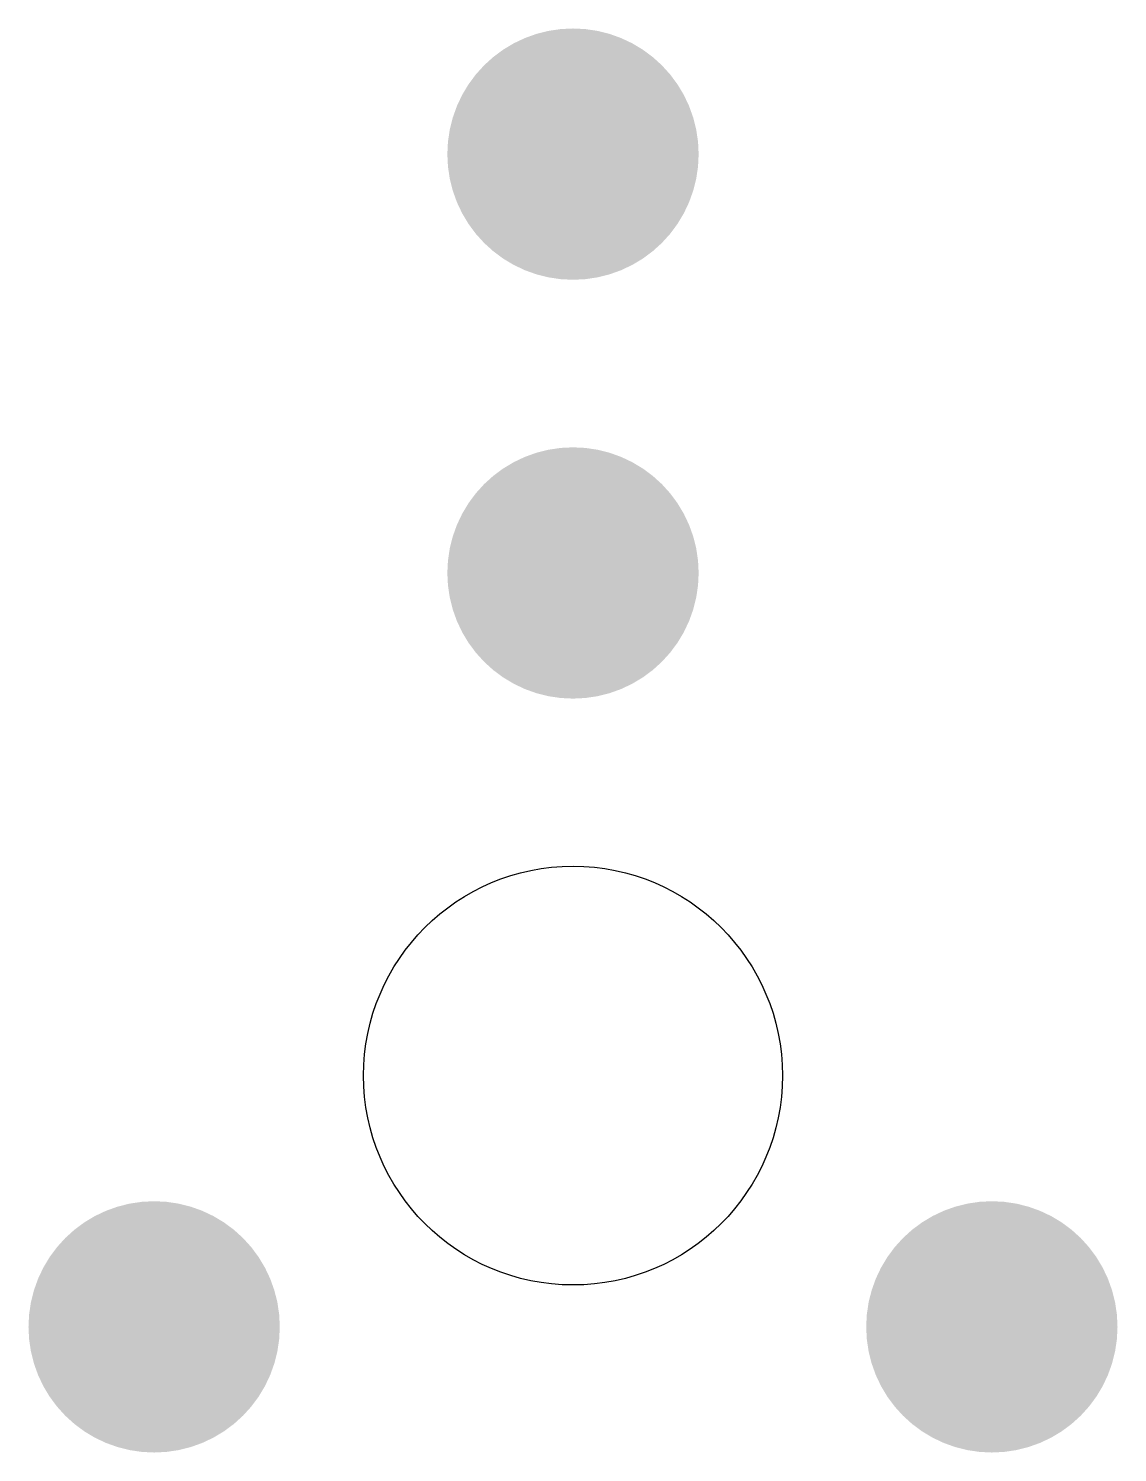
# Model space of a CAD drawing. Extents: x -1.3 to 1.3, y -0.9 to 2.5.
import ezdxf

# ---------------------------------------------------------------- set-up
doc = ezdxf.new("R2010")
doc.units = 0
doc.layers.get('0').update_dxf_attribs({"linetype": 'CONTINUOUS'})

msp = doc.modelspace()

# ---------------------------------------------------------------- linework, layer by layer
at = {"color": 0, "const_width": 0.3}
for points in [[(-0.15, 2.2, 1), (0.15, 2.2, 1)], [(-0.15, 1.2, 1), (0.15, 1.2, 1)], [(-1.15, -0.6, 1), (-0.85, -0.6, 1)], [(0.85, -0.6, 1), (1.15, -0.6, 1)]]:
    msp.add_lwpolyline(points, format="xyb", close=True, dxfattribs=at)
at = {"color": 0}
msp.add_circle((0, 0), 0.5, dxfattribs=at)

doc.saveas('drawing.dxf')
